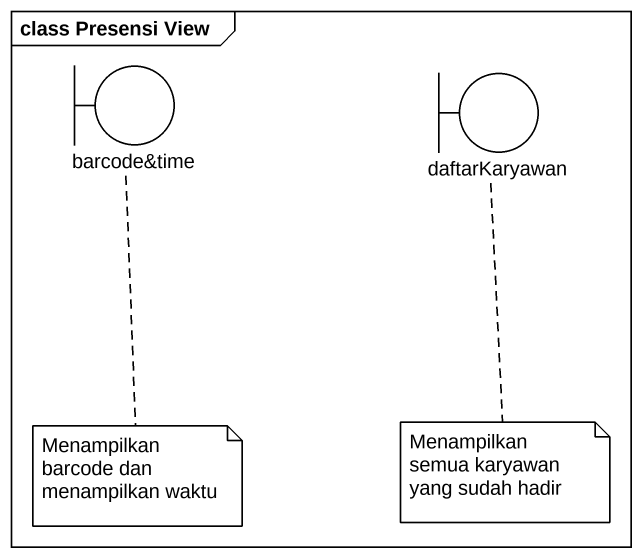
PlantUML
@startuml
mainframe class Presensi View
boundary "barcode&time" as barcode_time
boundary daftarKaryawan
note bottom of barcode_time : Menampilkan barcode dan menampilkan waktu
note bottom of daftarKaryawan : Menampilkan semua karyawan yang sudah hadir
@enduml
